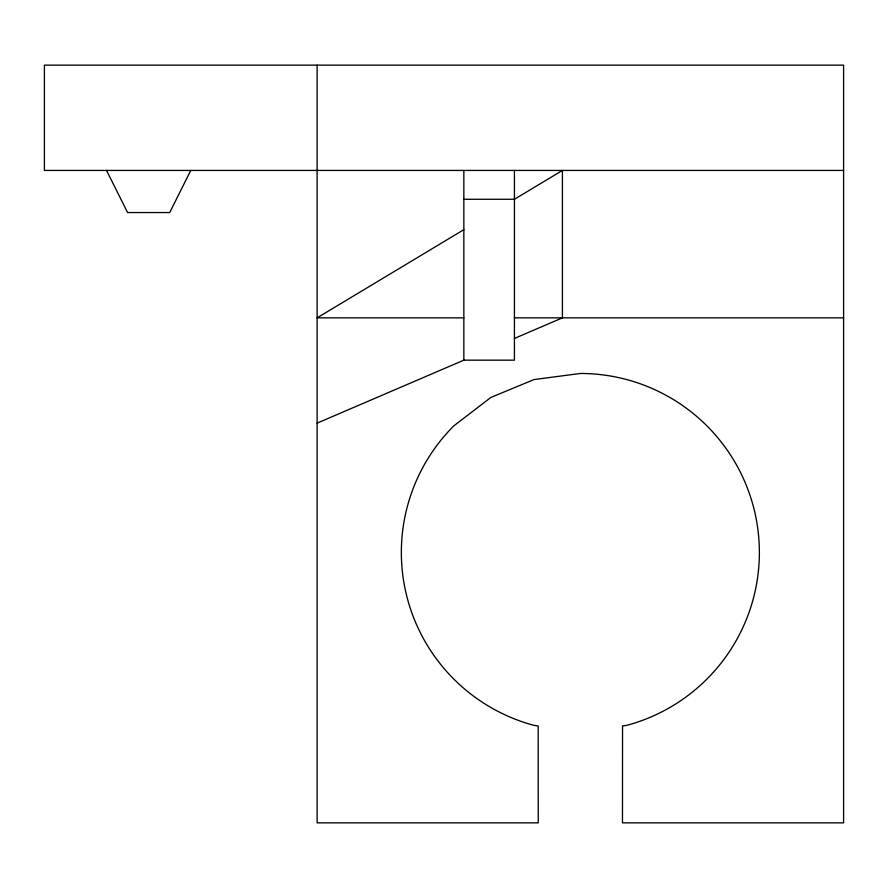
<?xml version="1.0" encoding="UTF-8"?>
<svg xmlns="http://www.w3.org/2000/svg" width="888" height="888" viewBox="0 0 888 888"><rect width="100%" height="100%" fill="white"/><g stroke="black" fill="none" stroke-linecap="round" stroke-linejoin="round"><path stroke-width="1.33" d="M190.765 170.429L169.708 212.554L127.583 212.554L106.527 170.429M463.847 229.67L317.116 317.849L463.847 317.849M317.116 423.143L463.847 360.162L514.43 360.162L514.43 170.429M514.43 338.45L562.426 317.849L562.426 170.429L514.43 199.278L463.847 199.278M843.6 170.429L44.4 170.429L44.4 65.135L843.6 65.135L843.6 822.865L622.477 822.865L622.544 725.929L626.684 725.374A178.999 178.999 0 0 0 580.364 373.471L534.032 379.565L490.853 397.447L453.779 425.896A178.999 178.999 0 0 0 534.032 725.374L538.172 725.929L538.239 822.865L317.116 822.865L317.116 65.135M514.43 317.849L843.6 317.849M463.847 170.429L463.847 360.162"/></g></svg>
